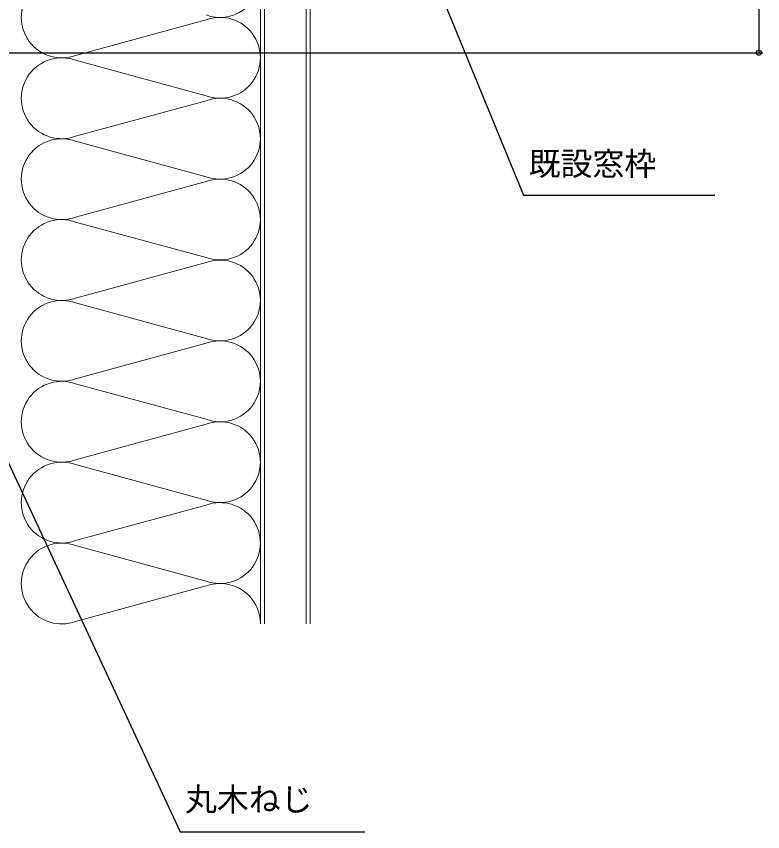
# Model space of a CAD drawing. Units: millimetres, scale not verified. Extents: x -525 to 525, y -783 to 779.
# Drawn here: x -200.2 to -13, y -140.6 to 64.1 of the extents above; entities that cross this region are included whole.
import ezdxf
from ezdxf.enums import TextEntityAlignment as Align

# ---------------------------------------------------------------- set-up
doc = ezdxf.new("R2010")
doc.units = ezdxf.units.MM
doc.header["$LTSCALE"] = 4
doc.layers.add('0-7_YKK_D', color=6, linetype='Continuous')
doc.layers.add('0-9_YSS_K', color=3, linetype='Continuous', lineweight=18)
doc.styles.add('ＭＳ ゴシック', font='')
doc.styles.get('ＭＳ ゴシック').set_extended_font_data('MS Gothic')

msp = doc.modelspace()

# ---------------------------------------------------------------- linework, layer by layer
at = {"layer": '0-7_YKK_D'}
for p, q in [((-14, 118.928), (-14, 54.928)), ((-243.3, 54.928), (-13, 54.928))]:
    msp.add_line(p, q, dxfattribs=at)
for points in [[(-122.299, 139.188), (-121.33, 136.829), (-73.004, 19.176), (-25.013, 19.176)], [(-213.085, -24.83), (-212.008, -27.141), (-159.124, -140.552), (-112.845, -140.552)]]:
    msp.add_lwpolyline(points, dxfattribs=at)
msp.add_circle((-14, 54.928), 0.637, dxfattribs=at)
at = {"layer": '0-9_YSS_K'}
for p, q in [((-139, 138.928), (-139, -88.417)), ((-138, 138.928), (-138, -88.417)), ((-127.5, 138.928), (-127.5, -88.417)), ((-126.5, 138.928), (-126.5, -88.417)), ((-152.617, 63.169), (-185.383, 54.247)), ((-185.383, 53.023), (-152.617, 44.1)), ((-152.617, 42.876), (-185.383, 33.953)), ((-185.383, 32.73), (-152.617, 23.807)), ((-152.617, 22.583), (-185.383, 13.66)), ((-185.383, 12.437), (-152.617, 3.514)), ((-152.617, 2.29), (-185.383, -6.633)), ((-185.383, -7.856), (-152.617, -16.779)), ((-152.617, -18.003), (-185.383, -26.926)), ((-185.383, -28.15), (-152.617, -37.072)), ((-152.617, -38.296), (-185.383, -47.219)), ((-185.383, -48.443), (-152.617, -57.365)), ((-152.617, -58.589), (-185.383, -67.512)), ((-185.383, -68.736), (-152.617, -77.658)), ((-152.617, -78.882), (-185.383, -87.805))]:
    msp.add_line(p, q, dxfattribs=at)
for centre, start, end in [((-188.853, 63.781), 70, 290), ((-149.147, 73.928), 250, 360), ((-149.147, 53.635), 250, 110), ((-188.853, 43.488), 70, 290), ((-149.147, 33.342), 250, 110), ((-188.853, 23.195), 70, 290), ((-149.147, 13.049), 250, 110), ((-188.853, 2.902), 70, 290), ((-149.147, -7.245), 250, 110), ((-188.853, -17.391), 70, 290), ((-149.147, -27.538), 250, 110), ((-188.853, -37.684), 70, 290), ((-149.147, -47.831), 250, 110), ((-188.853, -57.977), 70, 290), ((-149.147, -68.124), 250, 110), ((-188.853, -78.27), 70, 290), ((-149.147, -88.417), 0, 110)]:
    msp.add_arc(centre, 10.146, start, end, dxfattribs=at)

# ---------------------------------------------------------------- texts
at = {"layer": '0-7_YKK_D', "style": 'ＭＳ ゴシック'}
for s, p in [('既設窓枠', (-71.708, 22.371)), ('丸木ねじ', (-157.918, -137.13))]:
    msp.add_text(s, height=5.865, dxfattribs=at).set_placement(p, align=Align.BOTTOM_LEFT)

doc.saveas('drawing.dxf')
